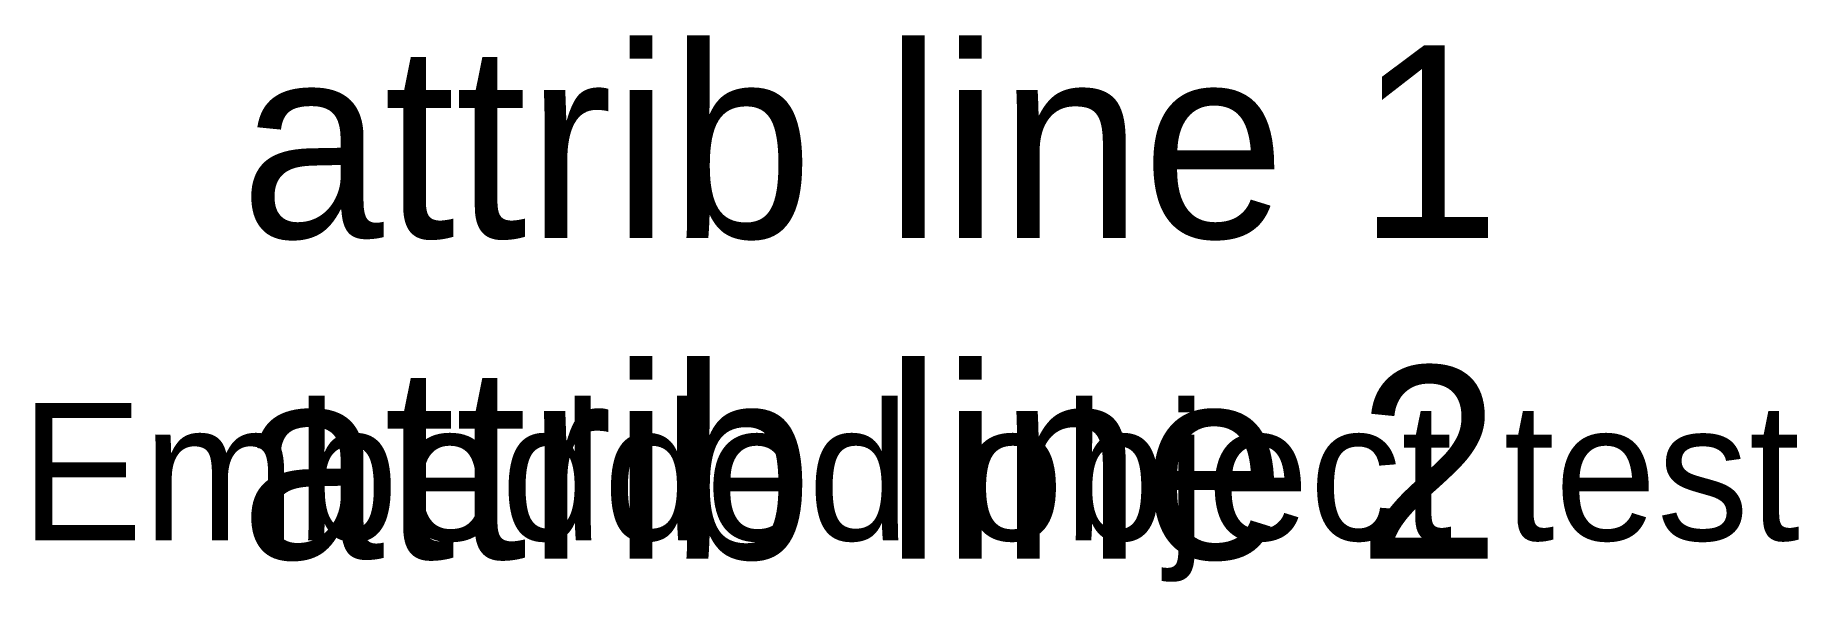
# Model space of a CAD drawing. Extents: x 1.3 to 33.3, y -1.3 to 8.7.
import ezdxf
from ezdxf.enums import TextEntityAlignment as Align

# ---------------------------------------------------------------- set-up
doc = ezdxf.new("R2018")
doc.units = 0

# ---------------------------------------------------------------- blocks, each defined once
blk = doc.blocks.new('EMBEDDED_ATT')
blk.add_attdef('MULTI', text='', height=2.5).set_placement((5, 8.5), align=Align.TOP_LEFT)

msp = doc.modelspace()

# ---------------------------------------------------------------- block references
ref = msp.add_blockref('EMBEDDED_ATT', (0, 0))
lines = msp.add_mtext('attrib line 1\\Pattrib line 2', dxfattribs={"insert": (5, 8.5), "char_height": 3.5, "attachment_point": 1})
ref.add_attrib('MULTI', '', (5, 8.5)).embed_mtext(lines)

# ---------------------------------------------------------------- texts
at = {"insert": (1, 2), "char_height": 2.5, "width": 50, "attachment_point": 1}
msp.add_mtext('Embedded object test', dxfattribs=at)

doc.saveas('drawing.dxf')
